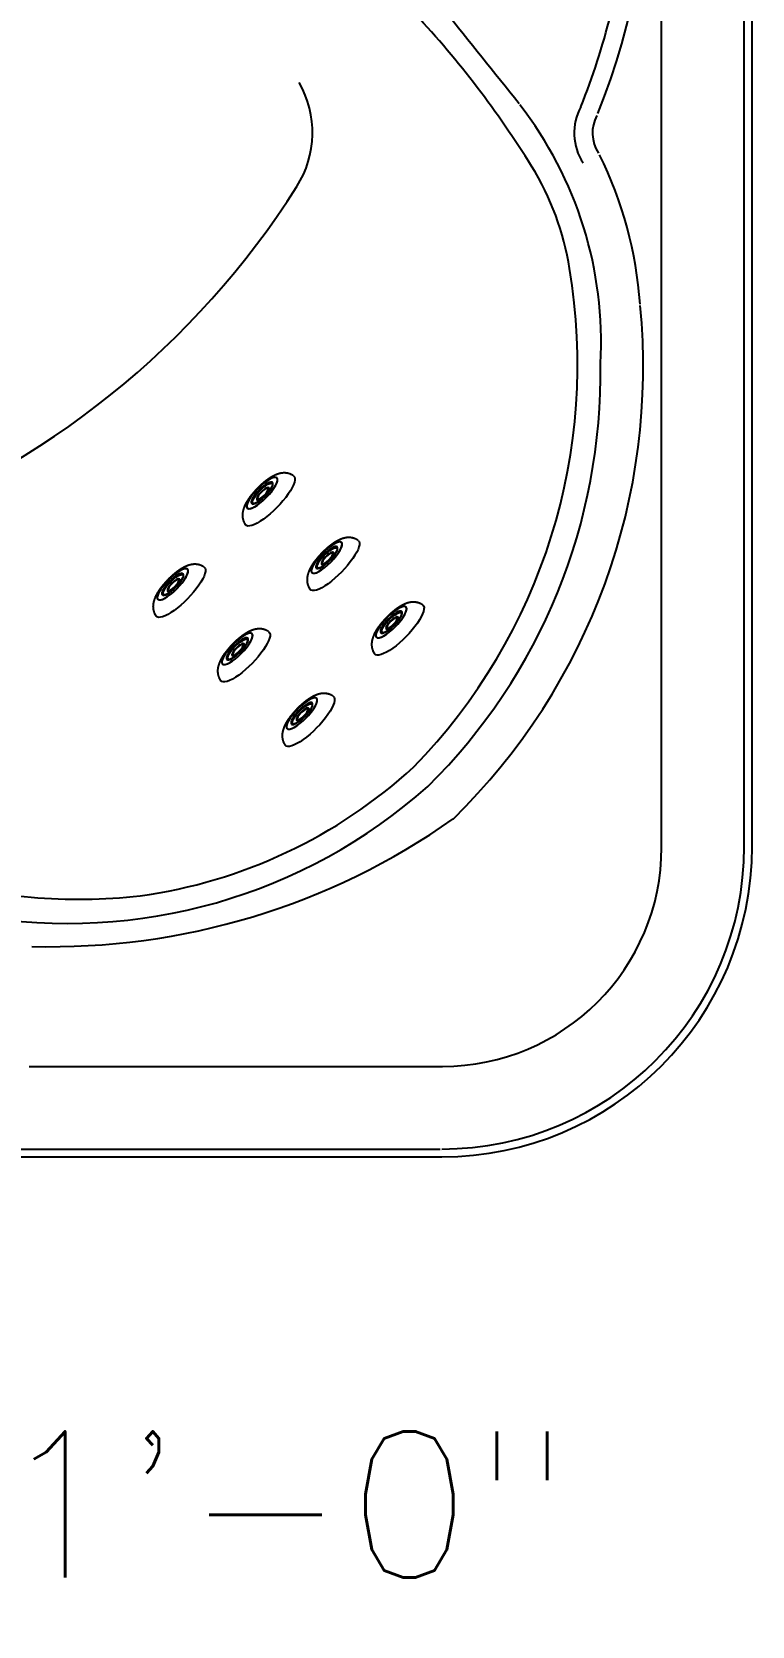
# Model space of a CAD drawing. Extents: x 956 to 1028, y 499 to 635.
# Drawn here: x 1008.24 to 1027.97, y 499.37 to 543.04 of the extents above; entities that cross this region are included whole.
import ezdxf
from ezdxf.enums import TextEntityAlignment as Align

# ---------------------------------------------------------------- set-up
doc = ezdxf.new("R2010")
doc.units = 0
doc.header["$MEASUREMENT"] = 0
doc.layers.add('1', color=4, linetype='Continuous')
doc.layers.add('DIM', color=3, linetype='Continuous')
doc.styles.add('SIMPLEX', font='simplex')

# ---------------------------------------------------------------- blocks, each defined once
blk = doc.blocks.new('2018 HOT SPOT SX')
at = {"layer": '1', "linetype": 'Continuous'}
for p, q in [((69.594, 8.479), (69.594, 63.594)), ((72.073, 8.5), (72.073, 63.573)), ((52.273, 2.479), (63.594, 2.479)), ((8.5, 0), (63.573, 0))]:
    blk.add_line(p, q, dxfattribs=at)
at = {"layer": '1', "color": 3, "linetype": 'Continuous'}
for p, q in [((71.857, 8.5), (71.857, 63.573)), ((50.425, 0.216), (63.534, 0.216))]:
    blk.add_line(p, q, dxfattribs=at)
at = {"layer": '1', "color": 3}
for p, q in [((58.513, 18), (58.56, 17.954)), ((58.835, 18.328), (58.882, 18.283)), ((60.282, 16.232), (60.328, 16.186)), ((60.604, 16.56), (60.651, 16.514)), ((56.386, 15.827), (56.433, 15.781)), ((56.064, 15.499), (56.111, 15.453)), ((62.05, 14.463), (62.097, 14.417)), ((62.373, 14.791), (62.419, 14.745)), ((58.155, 14.059), (58.202, 14.013)), ((57.833, 13.73), (57.879, 13.685)), ((59.924, 12.29), (59.97, 12.244)), ((59.601, 11.962), (59.648, 11.916))]:
    blk.add_line(p, q, dxfattribs=at)
at = {"layer": '1', "color": 2, "linetype": 'Continuous'}
for centre, radius, start, end in [((48.989, 36.105), 20.306, 338.2422, 23.5295), ((48.989, 36.105), 19.806, 338.2422, 345.9047), ((68.707, 28.046), 1.506, 151.5472, 212.9913), ((68.707, 28.046), 1.006, 151.5472, 212.9913), ((58.009, 22.564), 11.025, 4.1132, 26.2963), ((51.781, 21.632), 17.31, 314.3572, 5.6062), ((52.848, 24.911), 19.153, 268.5054, 305.18)]:
    blk.add_arc(centre, radius, start, end, dxfattribs=at)
at = {"layer": '1', "color": 3, "linetype": 'Continuous'}
for centre, radius, start, end in [((-2131.233, -1726.441), 2812.028, 38.623999, 38.757253), ((42.746, 12.645), 27.429, 31.9027, 42.8517), ((57.332, 22.317), 10.606, 356.8185, 37.814), ((59.693, 23.195), 7.466, 8.7569, 31.9027), ((51.51, 21.704), 15.782, 315.6774, 9.5843), ((51.999, 21.473), 15.924, 314.6656, 0.9168), ((53.404, 20.918), 13.899, 277.8856, 312.5401), ((53.341, 21.203), 14.808, 260.1586, 311.7057), ((63.573, 8.5), 8.284, 270, 0), ((53.619, 22.801), 15.742, 254.397, 276.1689)]:
    blk.add_arc(centre, radius, start, end, dxfattribs=at)
at = {"layer": '1', "linetype": 'Continuous'}
for centre, radius, start, end in [((57.262, 28.062), 2.771, 327.6261, 29.5775), ((39.849, 39.102), 23.388, 289.9815, 327.6261), ((63.573, 8.5), 8.5, 270, 0), ((63.594, 8.479), 6, 270, 0)]:
    blk.add_arc(centre, radius, start, end, dxfattribs=at)
at = {"layer": '1', "color": 3, "extrusion": (-3.89007e-17, -3.96008e-17, -1)}
for centre, major_axis, start_param, end_param in [((58.653, 18.185), (-0.406, -0.414), 1.213768, 7.496953), ((58.667, 18.172), (-0.266, -0.27), 6.174551, 9.533412), ((58.674, 18.164), (-0.14, -0.143), 1.213768, 7.496953), ((60.422, 16.416), (-0.406, -0.414), 1.213768, 7.496953), ((60.435, 16.403), (-0.266, -0.27), 6.174551, 9.533412), ((60.443, 16.396), (-0.14, -0.143), 1.213768, 7.496953), ((56.204, 15.684), (-0.406, -0.414), 1.213768, 7.496953), ((56.218, 15.67), (-0.266, -0.27), 6.174551, 9.533412), ((56.225, 15.663), (-0.14, -0.143), 1.213768, 7.496953), ((62.19, 14.648), (-0.406, -0.414), 1.213768, 7.496953), ((62.204, 14.634), (-0.266, -0.27), 6.174551, 9.533412), ((62.211, 14.627), (-0.14, -0.143), 1.213768, 7.496953), ((57.973, 13.915), (-0.406, -0.414), 1.213768, 7.496953), ((57.986, 13.902), (-0.266, -0.27), 6.174551, 9.533412), ((57.994, 13.895), (-0.14, -0.143), 1.213768, 7.496953), ((59.742, 12.146), (-0.406, -0.414), 1.213768, 7.496953), ((59.755, 12.133), (-0.266, -0.27), 6.174551, 9.533412), ((59.762, 12.126), (-0.14, -0.143), 1.213768, 7.496953)]:
    blk.add_ellipse(centre, major_axis=major_axis, ratio=0.28756, start_param=start_param, end_param=end_param, dxfattribs=at)
at = {"layer": '1', "color": 3, "extrusion": (0, 0, -1)}
for centre, major_axis, start_param, end_param in [((58.653, 18.185), (-0.406, -0.414), 4.355360367553331, 10.63854567473292), ((58.674, 18.164), (-0.161, -0.164), 1.213768, 7.496953), ((60.422, 16.416), (-0.406, -0.414), 4.355360367553331, 10.63854567473292), ((60.443, 16.396), (-0.161, -0.164), 1.213768, 7.496953), ((56.204, 15.684), (-0.406, -0.414), 4.355360367553331, 10.63854567473292), ((56.225, 15.663), (-0.161, -0.164), 1.213768, 7.496953), ((62.19, 14.648), (-0.406, -0.414), 4.355360367553331, 10.63854567473292), ((62.211, 14.627), (-0.161, -0.164), 1.213768, 7.496953), ((57.973, 13.915), (-0.406, -0.414), 4.355360367553331, 10.63854567473292), ((57.994, 13.895), (-0.161, -0.164), 1.213768, 7.496953), ((59.742, 12.146), (-0.406, -0.414), 4.355360367553331, 10.63854567473292), ((59.762, 12.126), (-0.161, -0.164), 1.213768, 7.496953)]:
    blk.add_ellipse(centre, major_axis=major_axis, ratio=0.28756, start_param=start_param, end_param=end_param, dxfattribs=at)
at = {"layer": '1', "extrusion": (-3.89007e-17, -3.96008e-17, -1)}
for centre in [(58.865, 17.977), (60.634, 16.208), (56.416, 15.476), (62.402, 14.44), (58.185, 13.707), (59.953, 11.938)]:
    blk.add_ellipse(centre, major_axis=(-0.659, -0.671), ratio=0.28756, start_param=3.096514, end_param=6.328264, dxfattribs=at)
at = {"layer": '1', "color": 3, "extrusion": (3.89007e-17, 3.96008e-17, -1)}
for centre in [(58.653, 18.185), (60.422, 16.416), (56.204, 15.684), (62.19, 14.648), (57.973, 13.915), (59.742, 12.146)]:
    blk.add_ellipse(centre, major_axis=(-0.285, -0.291), ratio=0.28756, start_param=4.355360367553329, end_param=10.63854567473291, dxfattribs=at)
at = {"layer": '1'}
for points in [[(59.514, 18.655), (59.485, 18.674), (59.455, 18.691), (59.425, 18.704), (59.396, 18.714), (59.362, 18.724), (59.329, 18.73), (59.298, 18.733), (59.269, 18.735), (59.231, 18.734), (59.195, 18.73), (59.163, 18.725), (59.132, 18.718), (59.09, 18.706), (59.05, 18.692), (59.012, 18.677), (58.976, 18.659), (58.941, 18.641), (58.887, 18.61), (58.835, 18.576), (58.783, 18.539), (58.731, 18.5), (58.68, 18.458), (58.64, 18.424), (58.602, 18.389), (58.564, 18.353), (58.527, 18.316), (58.49, 18.278), (58.447, 18.231), (58.406, 18.184), (58.366, 18.136), (58.329, 18.087), (58.298, 18.045), (58.27, 18.003), (58.243, 17.961), (58.218, 17.918), (58.195, 17.874), (58.172, 17.826), (58.152, 17.777), (58.135, 17.723), (58.125, 17.681), (58.118, 17.635), (58.114, 17.583), (58.116, 17.539), (58.122, 17.492), (58.131, 17.454), (58.144, 17.414), (58.162, 17.373), (58.186, 17.333), (58.198, 17.316)], [(61.283, 16.887), (61.254, 16.906), (61.224, 16.922), (61.194, 16.935), (61.164, 16.946), (61.13, 16.955), (61.098, 16.961), (61.067, 16.964), (61.038, 16.966), (60.999, 16.965), (60.964, 16.962), (60.931, 16.956), (60.901, 16.95), (60.858, 16.938), (60.819, 16.924), (60.781, 16.908), (60.745, 16.891), (60.71, 16.872), (60.656, 16.841), (60.603, 16.807), (60.551, 16.771), (60.499, 16.731), (60.448, 16.689), (60.409, 16.655), (60.371, 16.62), (60.333, 16.584), (60.295, 16.547), (60.259, 16.51), (60.216, 16.463), (60.174, 16.415), (60.135, 16.367), (60.097, 16.318), (60.067, 16.277), (60.038, 16.234), (60.011, 16.192), (59.986, 16.149), (59.963, 16.105), (59.941, 16.058), (59.921, 16.008), (59.904, 15.955), (59.894, 15.912), (59.886, 15.866), (59.883, 15.814), (59.884, 15.771), (59.891, 15.723), (59.9, 15.685), (59.913, 15.645), (59.931, 15.605), (59.955, 15.564), (59.967, 15.547)], [(57.065, 16.154), (57.036, 16.173), (57.006, 16.189), (56.976, 16.203), (56.947, 16.213), (56.913, 16.222), (56.88, 16.228), (56.849, 16.232), (56.82, 16.233), (56.782, 16.232), (56.746, 16.229), (56.714, 16.224), (56.683, 16.217), (56.641, 16.205), (56.601, 16.191), (56.564, 16.175), (56.527, 16.158), (56.492, 16.14), (56.439, 16.109), (56.386, 16.075), (56.334, 16.038), (56.282, 15.999), (56.231, 15.957), (56.192, 15.923), (56.153, 15.888), (56.115, 15.852), (56.078, 15.815), (56.041, 15.777), (55.998, 15.73), (55.957, 15.683), (55.917, 15.635), (55.88, 15.586), (55.849, 15.544), (55.821, 15.502), (55.794, 15.459), (55.769, 15.416), (55.746, 15.373), (55.723, 15.325), (55.703, 15.275), (55.686, 15.222), (55.676, 15.18), (55.669, 15.133), (55.665, 15.081), (55.667, 15.038), (55.673, 14.99), (55.682, 14.952), (55.695, 14.913), (55.713, 14.872), (55.737, 14.831), (55.749, 14.814)], [(63.052, 15.118), (63.022, 15.137), (62.992, 15.153), (62.963, 15.167), (62.933, 15.177), (62.899, 15.186), (62.866, 15.192), (62.835, 15.196), (62.806, 15.197), (62.768, 15.196), (62.733, 15.193), (62.7, 15.188), (62.67, 15.181), (62.627, 15.169), (62.587, 15.155), (62.55, 15.139), (62.514, 15.122), (62.478, 15.104), (62.425, 15.073), (62.372, 15.039), (62.32, 15.002), (62.268, 14.962), (62.217, 14.921), (62.178, 14.887), (62.139, 14.852), (62.101, 14.816), (62.064, 14.779), (62.027, 14.741), (61.984, 14.694), (61.943, 14.647), (61.904, 14.598), (61.866, 14.55), (61.836, 14.508), (61.807, 14.466), (61.78, 14.423), (61.755, 14.38), (61.732, 14.337), (61.71, 14.289), (61.69, 14.239), (61.673, 14.186), (61.662, 14.144), (61.655, 14.097), (61.652, 14.045), (61.653, 14.002), (61.659, 13.954), (61.668, 13.916), (61.681, 13.877), (61.7, 13.836), (61.724, 13.795), (61.736, 13.778)], [(58.834, 14.385), (58.805, 14.405), (58.775, 14.421), (58.745, 14.434), (58.715, 14.444), (58.681, 14.454), (58.649, 14.46), (58.618, 14.463), (58.589, 14.465), (58.55, 14.464), (58.515, 14.46), (58.482, 14.455), (58.452, 14.448), (58.409, 14.436), (58.37, 14.422), (58.332, 14.407), (58.296, 14.39), (58.261, 14.371), (58.207, 14.34), (58.154, 14.306), (58.102, 14.269), (58.051, 14.23), (57.999, 14.188), (57.96, 14.154), (57.922, 14.119), (57.884, 14.083), (57.846, 14.046), (57.81, 14.008), (57.767, 13.962), (57.726, 13.914), (57.686, 13.866), (57.649, 13.817), (57.618, 13.775), (57.589, 13.733), (57.563, 13.691), (57.537, 13.648), (57.514, 13.604), (57.492, 13.557), (57.472, 13.507), (57.455, 13.453), (57.445, 13.411), (57.437, 13.365), (57.434, 13.313), (57.436, 13.269), (57.442, 13.222), (57.451, 13.184), (57.464, 13.144), (57.482, 13.103), (57.506, 13.063), (57.518, 13.046)], [(60.603, 12.617), (60.573, 12.636), (60.544, 12.652), (60.514, 12.665), (60.484, 12.676), (60.45, 12.685), (60.417, 12.691), (60.387, 12.695), (60.357, 12.696), (60.319, 12.695), (60.284, 12.692), (60.251, 12.687), (60.221, 12.68), (60.178, 12.668), (60.138, 12.654), (60.101, 12.638), (60.065, 12.621), (60.029, 12.603), (59.976, 12.571), (59.923, 12.537), (59.871, 12.501), (59.819, 12.461), (59.768, 12.419), (59.729, 12.386), (59.69, 12.351), (59.652, 12.315), (59.615, 12.278), (59.579, 12.24), (59.536, 12.193), (59.494, 12.145), (59.455, 12.097), (59.417, 12.049), (59.387, 12.007), (59.358, 11.965), (59.331, 11.922), (59.306, 11.879), (59.283, 11.836), (59.261, 11.788), (59.241, 11.738), (59.224, 11.685), (59.213, 11.642), (59.206, 11.596), (59.203, 11.544), (59.204, 11.501), (59.21, 11.453), (59.219, 11.415), (59.232, 11.375), (59.251, 11.335), (59.275, 11.294), (59.287, 11.277)]]:
    blk.add_open_spline(points, degree=1, knots=[1.258846, 1.258846, 1.28405, 1.309253, 1.334457, 1.359661, 1.389764, 1.419868, 1.449972, 1.480075, 1.522807, 1.565539, 1.60827, 1.651002, 1.715116, 1.779231, 1.843346, 1.90746, 1.971575, 2.071337, 2.171099, 2.270861, 2.370623, 2.470385, 2.54716, 2.623934, 2.700709, 2.777484, 2.854259, 2.947334, 3.040409, 3.133485, 3.22656, 3.306164, 3.385768, 3.465372, 3.544977, 3.624581, 3.7092, 3.79382, 3.87844, 3.94015, 4.001861, 4.063571, 4.110156, 4.15674, 4.191384, 4.226028, 4.260673, 4.295317, 4.310282, 4.310282], dxfattribs=at)
at = {"layer": '1', "color": 3}
for points in [[(58.939, 18.432), (58.94, 18.428), (58.941, 18.42), (58.94, 18.409), (58.937, 18.396), (58.933, 18.381), (58.925, 18.361), (58.915, 18.339), (58.902, 18.316), (58.886, 18.289), (58.868, 18.261), (58.847, 18.233), (58.824, 18.202), (58.798, 18.172), (58.771, 18.141), (58.743, 18.111), (58.714, 18.082), (58.684, 18.053), (58.653, 18.026), (58.623, 18.001), (58.593, 17.978), (58.565, 17.958), (58.537, 17.94), (58.511, 17.925), (58.488, 17.913), (58.467, 17.903), (58.448, 17.897), (58.434, 17.894), (58.423, 17.893), (58.415, 17.893), (58.411, 17.895)], [(60.708, 16.664), (60.709, 16.659), (60.71, 16.651), (60.709, 16.641), (60.706, 16.628), (60.701, 16.612), (60.694, 16.592), (60.683, 16.571), (60.671, 16.547), (60.655, 16.521), (60.636, 16.493), (60.616, 16.464), (60.592, 16.434), (60.567, 16.403), (60.54, 16.373), (60.512, 16.342), (60.482, 16.313), (60.452, 16.285), (60.422, 16.258), (60.392, 16.233), (60.362, 16.21), (60.333, 16.189), (60.306, 16.171), (60.28, 16.156), (60.256, 16.144), (60.235, 16.135), (60.217, 16.129), (60.202, 16.125), (60.191, 16.124), (60.184, 16.125), (60.18, 16.126)], [(56.49, 15.931), (56.492, 15.927), (56.492, 15.919), (56.491, 15.908), (56.488, 15.895), (56.484, 15.879), (56.476, 15.86), (56.466, 15.838), (56.453, 15.815), (56.437, 15.788), (56.419, 15.76), (56.398, 15.731), (56.375, 15.701), (56.349, 15.671), (56.322, 15.64), (56.294, 15.61), (56.265, 15.58), (56.235, 15.552), (56.204, 15.525), (56.174, 15.5), (56.144, 15.477), (56.116, 15.457), (56.088, 15.439), (56.062, 15.423), (56.039, 15.411), (56.018, 15.402), (55.999, 15.396), (55.985, 15.393), (55.974, 15.392), (55.966, 15.392), (55.962, 15.393)], [(62.476, 14.895), (62.478, 14.891), (62.478, 14.883), (62.477, 14.872), (62.475, 14.859), (62.47, 14.843), (62.462, 14.824), (62.452, 14.802), (62.44, 14.779), (62.424, 14.752), (62.405, 14.724), (62.384, 14.695), (62.361, 14.665), (62.336, 14.635), (62.309, 14.604), (62.28, 14.574), (62.251, 14.544), (62.221, 14.516), (62.191, 14.489), (62.16, 14.464), (62.131, 14.441), (62.102, 14.421), (62.074, 14.403), (62.048, 14.387), (62.025, 14.375), (62.004, 14.366), (61.985, 14.36), (61.971, 14.357), (61.96, 14.356), (61.952, 14.356), (61.948, 14.357)], [(58.259, 14.162), (58.26, 14.158), (58.261, 14.15), (58.26, 14.14), (58.257, 14.126), (58.252, 14.111), (58.245, 14.091), (58.235, 14.069), (58.222, 14.046), (58.206, 14.019), (58.187, 13.992), (58.167, 13.963), (58.143, 13.932), (58.118, 13.902), (58.091, 13.872), (58.063, 13.841), (58.033, 13.812), (58.003, 13.783), (57.973, 13.757), (57.943, 13.732), (57.913, 13.708), (57.884, 13.688), (57.857, 13.67), (57.831, 13.655), (57.807, 13.643), (57.786, 13.634), (57.768, 13.627), (57.753, 13.624), (57.742, 13.623), (57.735, 13.624), (57.731, 13.625)], [(60.028, 12.394), (60.029, 12.389), (60.029, 12.382), (60.029, 12.371), (60.026, 12.358), (60.021, 12.342), (60.013, 12.322), (60.003, 12.301), (59.991, 12.277), (59.975, 12.251), (59.956, 12.223), (59.935, 12.194), (59.912, 12.164), (59.887, 12.133), (59.86, 12.103), (59.831, 12.073), (59.802, 12.043), (59.772, 12.015), (59.742, 11.988), (59.711, 11.963), (59.682, 11.94), (59.653, 11.919), (59.625, 11.901), (59.599, 11.886), (59.576, 11.874), (59.555, 11.865), (59.536, 11.859), (59.522, 11.856), (59.511, 11.854), (59.503, 11.855), (59.499, 11.856)]]:
    blk.add_open_spline(points, degree=1, knots=[5.178052, 5.178052, 5.268561, 5.359069, 5.444224, 5.529379, 5.614534, 5.70861, 5.802687, 5.896764, 5.997577, 6.09839, 6.199203, 6.302796, 6.406388, 6.50998, 6.614493, 6.719006, 6.823518, 6.927955, 7.032392, 7.136828, 7.2401, 7.343372, 7.446644, 7.546427, 7.646211, 7.745995, 7.837037, 7.928079, 8.019121, 8.102376, 8.102376], dxfattribs=at)

msp = doc.modelspace()

# ---------------------------------------------------------------- block references
at = {"layer": '1'}
msp.add_blockref('2018 HOT SPOT SX', (955.896, 512.227), dxfattribs=at)

# ---------------------------------------------------------------- texts
at = {"layer": 'DIM', "style": 'SIMPLEX'}
msp.add_text('SCALE: 1/4" = 1\'-0"', height=4, dxfattribs=at).set_placement((993.124, 500.707), align=Align.CENTER)

doc.saveas('drawing.dxf')
